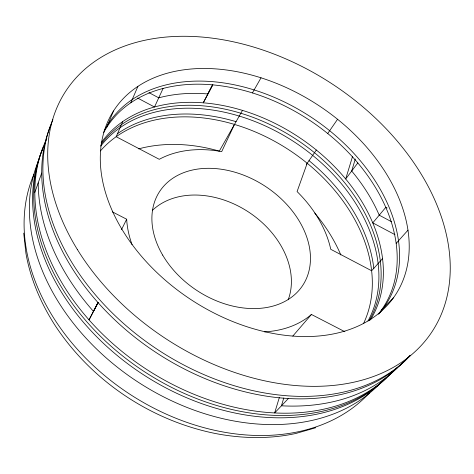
<?xml version="1.0" encoding="UTF-8"?>
<svg xmlns="http://www.w3.org/2000/svg" width="474" height="474" viewBox="0 0 474 474"><rect width="100%" height="100%" fill="white"/><g stroke="black" fill="none" stroke-linecap="round" stroke-linejoin="round"><path stroke-width="0.71" d="M283.766 398.012L281.432 405.797A212.18 151.864 33.3 0 0 397.419 367.652M355.287 159.009L351.69 171.031A163.062 116.065 33.3 0 1 379.224 215.178L391.56 221.743M279.358 397.437L274.653 412.919L288.399 398.486M352.567 156.349L345.694 178.976L357.811 162.92M34.809 192.426L41.688 173.075M307.199 163.257L297.079 191.561A111.189 81.084 33.3 0 1 330.757 249.306L371.646 270.767L382.559 258.579M106.674 127.465L113.535 110.934M100.654 146.152L101.211 144.831M122.695 121.628L116.189 136.708L159.27 159.311A111.189 81.084 33.3 0 1 221.69 151.627L234.482 124.437M130.836 102.775L137.904 86.392M163.074 88.472L154.506 107.005L137.685 98.077M121.51 229.653L126.671 219.231L112.261 211.801M97.964 302.56L89.035 319.903L98.219 302.459M212.559 84.882L203.263 102.846L212.873 84.585M97.875 302.916L93.437 311.347A212.18 151.864 33.3 0 1 38.204 182.869M212.66 84.846L207.861 93.959A163.062 116.065 33.3 0 0 158.743 97.84L148.937 92.62M242.469 110.412L219.296 151.123A152.355 115.135 33.3 0 0 138.633 148.872M252.411 92.934L261.026 77.807M306.453 164.342L316.342 150.015M327.724 133.52L337.577 119.247M292.808 336.084L311.436 314.475L344.906 331.735M396.187 243.358L408.013 230.151M381.102 310.553L393.539 297.684A168.317 116.183 33.3 0 0 244.169 73.197A168.317 116.183 33.3 0 0 126.588 236.627A168.317 116.183 33.3 0 0 393.539 297.684M389.865 374.59L405.163 360.548M315.755 427.726L296.001 433.426C270.186 439.072 243.399 438.622 217.477 433.9L215.836 433.597C151.455 420.734 92.732 381.689 56.193 327.113L55.233 325.674C41.054 303.686 30.484 279.263 25.946 253.412L23.7 233.089M394.972 234.648L372.783 222.869L385.806 207.322L387.098 208.009M104.073 131.15A165.645 116.154 33.3 0 1 312.265 117.919A165.645 116.154 33.3 0 1 378.679 314.126M103.717 132.501A164.993 116.136 33.3 0 1 309.54 120.218A164.993 116.136 33.3 0 1 378.53 313.918M410.158 355.21A214.728 151.994 33.3 0 1 158.855 354.327A214.728 151.994 33.3 0 1 51.002 124.775M101.175 142.87A161.172 115.97 33.3 0 1 298.211 136.737A161.172 115.97 33.3 0 1 370.425 319.956M391.868 372.534A209.698 151.698 33.3 0 1 142.052 366.372A209.698 151.698 33.3 0 1 46.831 138.681M101.193 144.155A160.55 115.929 33.3 0 1 296.451 139.486A160.55 115.929 33.3 0 1 369.216 320.513M391.962 372.013A208.886 151.633 33.3 0 1 145.198 372.197A208.886 151.633 33.3 0 1 43.75 146.111M379.307 384.106A205.686 151.348 33.3 0 1 136.891 381.327A205.686 151.348 33.3 0 1 38.85 159.934M100.411 150.933A158.12 115.751 33.3 0 1 289.193 150.057A158.12 115.751 33.3 0 1 363.511 323.588M117.469 133.733A158.719 115.798 33.3 0 1 236.058 121.67M309.001 160.645A158.719 115.798 33.3 0 1 373.796 268.361M101.229 145.488A159.939 115.887 33.3 0 1 294.68 142.194A159.939 115.887 33.3 0 1 367.984 321.017M386.577 377.44A208.074 151.567 33.3 0 1 141.459 373.441A208.074 151.567 33.3 0 1 42.364 149.938M369.359 392.982A201.829 150.928 33.3 0 1 130.042 394.338A201.829 150.928 33.3 0 1 33.832 174.533M314.754 213.069A152.355 115.135 33.3 0 1 340.847 254.976M311.436 314.475A111.189 81.084 33.3 0 1 264.516 331.871M132.039 244.596A111.189 81.084 33.3 0 1 126.671 219.231M152.373 210.403A82.488 62.029 33.3 0 1 248.649 212.091A82.488 62.029 33.3 0 1 288.198 299.787M410.288 355.559A215.587 152.03 33.3 0 1 157.362 349.391A215.587 152.03 33.3 0 1 52.934 119.649M162.671 255.101A85.581 62.313 33.3 0 0 300.018 289.11A85.581 62.313 33.3 0 0 230.868 171.114A85.581 62.313 33.3 0 0 162.671 255.101M77.303 249.413A219.107 152.13 33.3 0 0 425.859 340.148A219.107 152.13 33.3 0 0 243.832 44.313A219.107 152.13 33.3 0 0 77.303 249.413"/></g></svg>
